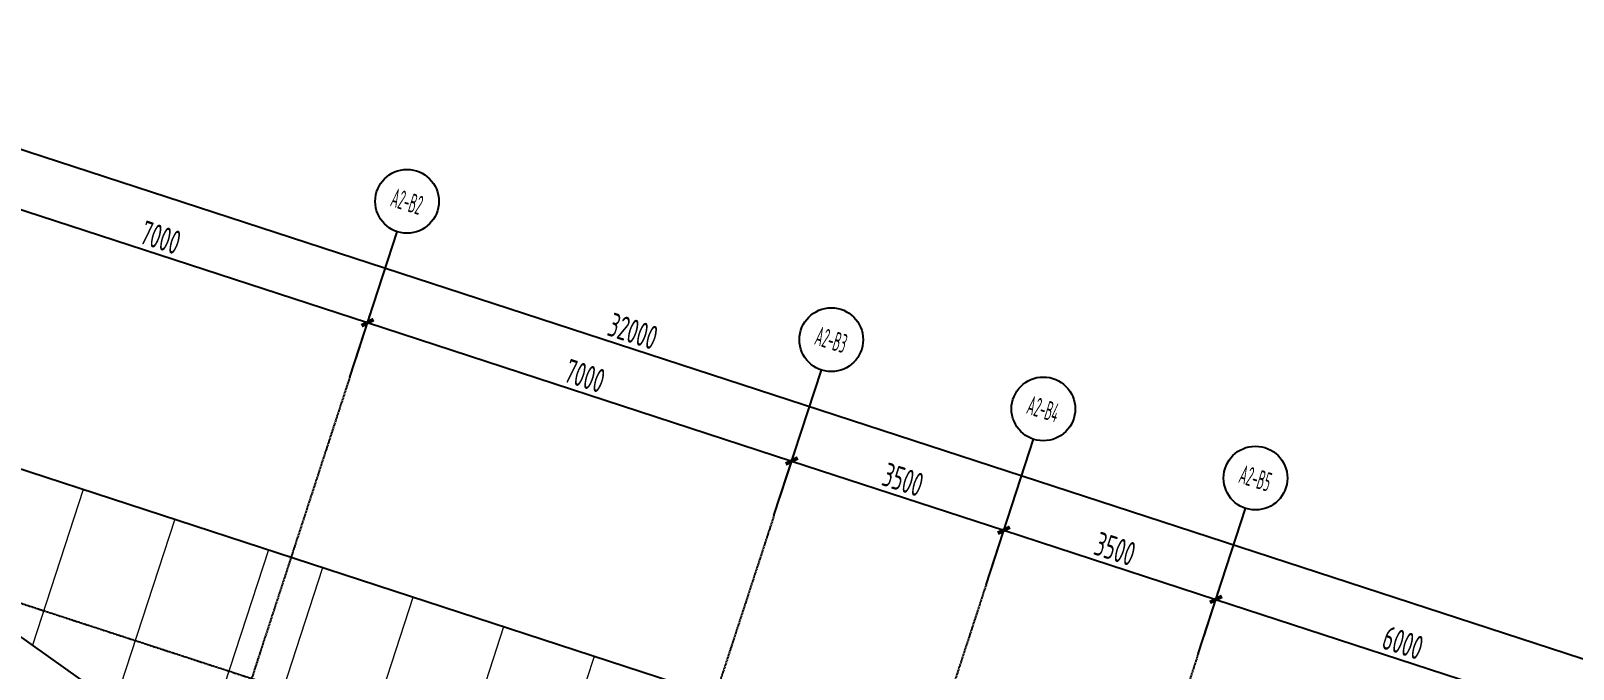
# Model space of a CAD drawing. Header units: millimetres. Extents: x 11677979 to 24947533, y -12764720 to -6308891.
# Drawn here: x 11854359 to 11878556, y -6320570 to -6310563 of the extents above; entities that cross this region are included whole.
import ezdxf
from ezdxf.enums import TextEntityAlignment as Align

# ---------------------------------------------------------------- set-up
doc = ezdxf.new("R2010")
doc.units = ezdxf.units.MM
doc.header["$LTSCALE"] = 10
doc.linetypes.add('A2-RG-AXIS$0$CENTER', pattern=[2, 1.25, -0.25, 0.25, -0.25])
doc.linetypes.add('A2-RG-AXIS$0$DOTE', pattern=[2.4200000000000004, 2, -0.2, 0.02, -0.2])
for name, color, linetype in [('A2-RG-AXIS$0$A-AXIS', 1, 'Continuous'), ('A2-RG-AXIS$0$A-DIMS-100', 1, 'Continuous'), ('A2-RG-AXIS$0$A-GRID', 1, 'A2-RG-AXIS$0$CENTER'), ('A2-RG-AXIS$0$A-SYMB', 4, 'Continuous'), ('A2-RI-RF$0$A-ROOF-EDGE', 2, 'Continuous')]:
    doc.layers.add(name, color=color, linetype=linetype)
doc.layers.add('A2-RI-RF$0$A-DETL-LLIN', color=3, linetype='Continuous', lineweight=5)
doc.layers.add('A2-RI-RF$0$A-ROOF-PATT', color=8, linetype='Continuous', lineweight=13)
doc.styles.add('A2-RG-AXIS$0$ECADI', font='hzs.shx', dxfattribs={"width": 0.7, "bigfont": 'hztxt.shx'})
doc.styles.add('A2-RG-AXIS$0$XD2008', font='hzs.shx', dxfattribs={"width": 0.7, "bigfont": 'hztxt.shx'})
doc.dimstyles.new('A2-RG-AXIS$0$XD150$0', dxfattribs={"dimscale": 150, "dimtxt": 2.5, "dimasz": 1, "dimexe": 1, "dimexo": 2, "dimgap": 0.5, "dimtad": 1, "dimdec": 0, "dimdsep": 46, "dimtxsty": 'A2-RG-AXIS$0$XD2008', "dimblk": 'A2-RG-AXIS$0$_ArchTick', "dimcen": 2.5, "dimclrt": 4, "dimaunit": 1, "dimadec": 0, "dimazin": 0, "dimtfac": 1, "dimtdec": 0, "dimtmove": 2, "dimatfit": 3, "dimfxl": 0, "dimtolj": 1, "dimtzin": 0, "dimarcsym": 0})

# ---------------------------------------------------------------- blocks, each defined once
blk = doc.blocks.new('A2-RG-AXIS$0$_ArchTick')
at = {"color": 0, "linetype": 'ByBlock', "const_width": 0.4}
blk.add_lwpolyline([(-0.5, -0.5), (0.5, 0.5)], dxfattribs=at)
blk = doc.blocks.new('*D572')
at = {"layer": 'A2-RG-AXIS$0$A-DIMS-100', "color": 0, "lineweight": -2, "transparency": 16777216}
for p, q in [((11852799.9123944, -6313538.747369943), (11853032.34592902, -6312825.646428002)), ((11852985.86080469, -6312968.261761033), (11859641.27916631, -6315137.579347436)), ((11859455.34974658, -6315708.006693729), (11859687.76429065, -6314994.964014405))]:
    blk.add_line(p, q, dxfattribs=at)
at = {"layer": 'Defpoints', "color": 0, "transparency": 16777216}
for p in [(11852706.94214573, -6313823.978036006), (11859641.27916631, -6315137.579347436), (11859362.37949791, -6315993.237359792)]:
    blk.add_point(p, dxfattribs=at)
at = {"layer": 'A2-RG-AXIS$0$A-DIMS-100', "color": 0, "lineweight": -2, "transparency": 16777216, "xscale": 150, "yscale": 150, "zscale": 150}
for p, rotation in [((11852985.86080469, -6312968.261761033), 161.9467459168328), ((11859641.27916631, -6315137.579347436), 341.9467459168328)]:
    blk.add_blockref('A2-RG-AXIS$0$_ArchTick', p, dxfattribs=dict(at, rotation=rotation))
at = {"layer": 'A2-RG-AXIS$0$A-DIMS-100', "color": 4, "transparency": 16777216, "insert": (11856394.91895309, -6313803.343721431), "char_height": 375, "attachment_point": 5, "rotation": 341.9467459168328, "style": 'A2-RG-AXIS$0$XD2008'}
blk.add_mtext('\\A1;7000', dxfattribs=at)
blk = doc.blocks.new('*D573')
at = {"layer": 'A2-RG-AXIS$0$A-DIMS-100', "color": 0, "lineweight": -2, "transparency": 16777216}
for p, q in [((11859455.34974658, -6315708.006693729), (11859687.76429102, -6314994.964013273)), ((11859641.27916668, -6315137.579346304), (11866296.63920729, -6317306.877923114)), ((11866110.69016367, -6317877.365475068), (11866343.12433163, -6317164.262590084))]:
    blk.add_line(p, q, dxfattribs=at)
at = {"layer": 'Defpoints', "color": 0, "transparency": 16777216}
for p in [(11859362.37949791, -6315993.237359792), (11866296.63920729, -6317306.877923114), (11866017.719915, -6318162.596141131)]:
    blk.add_point(p, dxfattribs=at)
at = {"layer": 'A2-RG-AXIS$0$A-DIMS-100', "color": 0, "lineweight": -2, "transparency": 16777216, "xscale": 150, "yscale": 150, "zscale": 150}
for p, rotation in [((11859641.27916668, -6315137.579346304), 161.9467459168328), ((11866296.63920729, -6317306.877923114), 341.9467459168328)]:
    blk.add_blockref('A2-RG-AXIS$0$_ArchTick', p, dxfattribs=dict(at, rotation=rotation))
at = {"layer": 'A2-RG-AXIS$0$A-DIMS-100', "color": 4, "transparency": 16777216, "insert": (11863050.30815457, -6315972.651801905), "char_height": 375, "attachment_point": 5, "rotation": 341.9467459168328, "style": 'A2-RG-AXIS$0$XD2008'}
blk.add_mtext('\\A1;7000', dxfattribs=at)
blk = doc.blocks.new('*D574')
at = {"layer": 'A2-RG-AXIS$0$A-DIMS-100', "color": 0, "lineweight": -2, "transparency": 16777216}
for p, q in [((11866110.69016367, -6317877.365475068), (11866343.12433182, -6317164.262589509)), ((11866296.63920748, -6317306.877922539), (11869624.33716111, -6318391.533056268)), ((11869438.38258865, -6318962.03757056), (11869670.82228545, -6318248.917723237))]:
    blk.add_line(p, q, dxfattribs=at)
at = {"layer": 'Defpoints', "color": 0, "transparency": 16777216}
for p in [(11866017.719915, -6318162.596141131), (11869624.33716111, -6318391.533056268), (11869345.41233999, -6319247.268236624)]:
    blk.add_point(p, dxfattribs=at)
at = {"layer": 'A2-RG-AXIS$0$A-DIMS-100', "color": 0, "lineweight": -2, "transparency": 16777216, "xscale": 150, "yscale": 150, "zscale": 150}
for p, rotation in [((11866296.63920748, -6317306.877922539), 161.9467459168328), ((11869624.33716111, -6318391.533056268), 341.9467459168328)]:
    blk.add_blockref('A2-RG-AXIS$0$_ArchTick', p, dxfattribs=dict(at, rotation=rotation))
at = {"layer": 'A2-RG-AXIS$0$A-DIMS-100', "color": 4, "transparency": 16777216, "insert": (11868041.83715188, -6317599.6286566), "char_height": 375, "attachment_point": 5, "rotation": 341.9467459168328, "style": 'A2-RG-AXIS$0$XD2008'}
blk.add_mtext('\\A1;3500', dxfattribs=at)
blk = doc.blocks.new('*D575')
at = {"layer": 'A2-RG-AXIS$0$A-DIMS-100', "color": 0, "lineweight": -2, "transparency": 16777216}
for p, q in [((11869438.38258865, -6318962.03757056), (11869670.82228563, -6318248.917722676)), ((11869624.3371613, -6318391.533055708), (11872952.03560008, -6319476.188347572)), ((11872766.12833552, -6320046.547722286), (11872998.52072442, -6319333.573014542))]:
    blk.add_line(p, q, dxfattribs=at)
at = {"layer": 'Defpoints', "color": 0, "transparency": 16777216}
for p in [(11869345.41233999, -6319247.268236624), (11872952.03560008, -6319476.188347572), (11872673.15808685, -6320331.778388347)]:
    blk.add_point(p, dxfattribs=at)
at = {"layer": 'A2-RG-AXIS$0$A-DIMS-100', "color": 0, "lineweight": -2, "transparency": 16777216, "xscale": 150, "yscale": 150, "zscale": 150}
for p, rotation in [((11869624.3371613, -6318391.533055708), 161.9467459168328), ((11872952.03560008, -6319476.188347572), 341.9467459168328)]:
    blk.add_blockref('A2-RG-AXIS$0$_ArchTick', p, dxfattribs=dict(at, rotation=rotation))
at = {"layer": 'A2-RG-AXIS$0$A-DIMS-100', "color": 4, "transparency": 16777216, "insert": (11871369.53534828, -6318684.283868836), "char_height": 375, "attachment_point": 5, "rotation": 341.9467459168328, "style": 'A2-RG-AXIS$0$XD2008'}
blk.add_mtext('\\A1;3500', dxfattribs=at)
blk = doc.blocks.new('*D576')
at = {"layer": 'A2-RG-AXIS$0$A-DIMS-100', "color": 0, "lineweight": -2, "transparency": 16777216}
for p, q in [((11872766.12833552, -6320046.547722286), (11872998.52072474, -6319333.573013563)), ((11872952.03560041, -6319476.188346595), (11878656.96201288, -6321335.695371289)), ((11878471.06424392, -6321906.025613714), (11878703.44713721, -6321193.080038258))]:
    blk.add_line(p, q, dxfattribs=at)
at = {"layer": 'Defpoints', "color": 0, "transparency": 16777216}
for p in [(11872673.15808685, -6320331.778388347), (11878656.96201288, -6321335.695371289), (11878378.09399525, -6322191.256279777)]:
    blk.add_point(p, dxfattribs=at)
at = {"layer": 'A2-RG-AXIS$0$A-DIMS-100', "color": 0, "lineweight": -2, "transparency": 16777216, "xscale": 150, "yscale": 150, "zscale": 150}
for p, rotation in [((11872952.03560041, -6319476.188346595), 161.9467459168328), ((11878656.96201288, -6321335.695371289), 341.9467459168328)]:
    blk.add_blockref('A2-RG-AXIS$0$_ArchTick', p, dxfattribs=dict(at, rotation=rotation))
at = {"layer": 'A2-RG-AXIS$0$A-DIMS-100', "color": 4, "transparency": 16777216, "insert": (11875885.84777423, -6320156.365026138), "char_height": 375, "attachment_point": 5, "rotation": 341.9467459168328, "style": 'A2-RG-AXIS$0$XD2008'}
blk.add_mtext('\\A1;6000', dxfattribs=at)
blk = doc.blocks.new('*D577')
at = {"layer": 'A2-RG-AXIS$0$A-DIMS-100', "color": 0, "lineweight": -2, "transparency": 16777216}
for p, q in [((11848046.0837819, -6311989.248383477), (11848557.41213836, -6310420.477108918)), ((11848510.92774232, -6310563.092679332), (11878935.90674775, -6320479.869434802)), ((11878471.06278733, -6321906.025138948), (11878982.39114379, -6320337.253864387))]:
    blk.add_line(p, q, dxfattribs=at)
at = {"layer": 'Defpoints', "color": 0, "transparency": 16777216}
for p in [(11847953.11498981, -6312274.479524307), (11878935.90674775, -6320479.869434802), (11878378.09399525, -6322191.256279776)]:
    blk.add_point(p, dxfattribs=at)
at = {"layer": 'A2-RG-AXIS$0$A-DIMS-100', "color": 0, "lineweight": -2, "transparency": 16777216, "xscale": 150, "yscale": 150, "zscale": 150}
for p, rotation in [((11848510.92774232, -6310563.092679332), 161.9470385083665), ((11878935.90674775, -6320479.869434802), 341.9470385083665)]:
    blk.add_blockref('A2-RG-AXIS$0$_ArchTick', p, dxfattribs=dict(at, rotation=rotation))
at = {"layer": 'A2-RG-AXIS$0$A-DIMS-100', "color": 4, "transparency": 16777216, "insert": (11863804.76493811, -6315271.903808841), "char_height": 375, "attachment_point": 5, "rotation": 341.94703850836646, "style": 'A2-RG-AXIS$0$XD2008'}
blk.add_mtext('\\A1;32000', dxfattribs=at)
blk = doc.blocks.new('A2-RG-AXIS$0$ECADI-TAG-GRID')
at = {"color": 13}
blk.add_circle((0, 0), 5, dxfattribs=at)
at = {"style": 'A2-RG-AXIS$0$ECADI', "width": 0.7}
blk.add_attdef('GRID', text='', height=5, dxfattribs=at).set_placement((0, 0), align=Align.MIDDLE)
blk = doc.blocks.new('A2-RG-AXIS')
at = {"layer": 'A2-RG-AXIS$0$A-AXIS'}
for p, q in [((11859362.34163295, -6315993.28946909), (11860106.12261237, -6313711.385878166)), ((11866017.719915, -6318162.596141131), (11866761.5126057, -6315880.656620232)), ((11869345.41233998, -6319247.268236623), (11870089.21609832, -6316965.294760454)), ((11872673.10744573, -6320331.933754197), (11873416.92007611, -6318049.933058809))]:
    blk.add_line(p, q, dxfattribs=at)
at = {"layer": 'A2-RG-AXIS$0$A-GRID', "linetype": 'A2-RG-AXIS$0$DOTE'}
for p, q in [((11843136.50935356, -6315929.719193917), (11881097.20048383, -6328302.69914212)), ((11859362.34334436, -6315993.225575831), (11846201.50084643, -6356370.424100057)), ((11866017.6372556, -6318162.465000715), (11852856.99373725, -6358539.728125659)), ((11869345.46151255, -6319247.142503096), (11856184.81803177, -6359624.405512745)), ((11872673.16549019, -6320331.780801403), (11859512.52204699, -6360709.043695768))]:
    blk.add_line(p, q, dxfattribs=at)
at = {"layer": 'A2-RG-AXIS$0$A-SYMB'}
ref = blk.add_blockref('A2-RG-AXIS$0$ECADI-TAG-GRID', (11860261.04166783, -6313235.991214486), dxfattribs=dict(at, xscale=100.0000000000341, yscale=100.0000000000341, zscale=100.0000000000341, rotation=342.7200000000827))
ref.add_attrib('GRID', 'A2-B2', dxfattribs={"layer": '0', "extrusion": (0, 0, -1), "height": 300, "rotation": 17.27999999377483, "style": 'A2-RG-AXIS$0$ECADI', "text_generation_flag": 2, "width": 0.5}).set_placement((-11860261.04166783, -6313235.991214486), align=Align.MIDDLE)
ref = blk.add_blockref('A2-RG-AXIS$0$ECADI-TAG-GRID', (11866916.43166116, -6315405.261956555), dxfattribs=dict(at, xscale=100.0000000000341, yscale=100.0000000000341, zscale=100.0000000000341, rotation=342.7200000000827))
ref.add_attrib('GRID', 'A2-B3', dxfattribs={"layer": '0', "extrusion": (0, 0, -1), "height": 300, "rotation": 17.27999999377483, "style": 'A2-RG-AXIS$0$ECADI', "text_generation_flag": 2, "width": 0.5}).set_placement((-11866916.43166116, -6315405.261956555), align=Align.MIDDLE)
ref = blk.add_blockref('A2-RG-AXIS$0$ECADI-TAG-GRID', (11870244.13515378, -6316489.900096774), dxfattribs=dict(at, xscale=100.0000000000341, yscale=100.0000000000341, zscale=100.0000000000341, rotation=342.7200000000827))
ref.add_attrib('GRID', 'A2-B4', dxfattribs={"layer": '0', "extrusion": (0, 0, -1), "height": 300, "rotation": 17.27999999377483, "style": 'A2-RG-AXIS$0$ECADI', "text_generation_flag": 2, "width": 0.5}).set_placement((-11870244.13515378, -6316489.900096774), align=Align.MIDDLE)
ref = blk.add_blockref('A2-RG-AXIS$0$ECADI-TAG-GRID', (11873571.83913157, -6317574.538395129), dxfattribs=dict(at, xscale=100.0000000000341, yscale=100.0000000000341, zscale=100.0000000000341, rotation=342.7200000000827))
ref.add_attrib('GRID', 'A2-B5', dxfattribs={"layer": '0', "extrusion": (0, 0, -1), "height": 300, "rotation": 17.27999999377483, "style": 'A2-RG-AXIS$0$ECADI', "text_generation_flag": 2, "width": 0.5}).set_placement((-11873571.83913157, -6317574.538395129), align=Align.MIDDLE)
at = {"layer": 'A2-RG-AXIS$0$A-DIMS-100'}
dim = blk.add_aligned_dim(p1=(11847953.11498981, -6312274.479524307), p2=(11878378.09399525, -6322191.256279777), distance=1800.000000000843, dimstyle='A2-RG-AXIS$0$XD150$0', dxfattribs=at)
dim.commit()
dim.dimension.update_dxf_attribs({"geometry": '*D577', "text_midpoint": (11863804.76493811, -6315271.903808841)})
for base, p1, p2, picture, middle in [((11859641.27916631, -6315137.579347436), (11852706.94214573, -6313823.978036006), (11859362.37949791, -6315993.237359791), '*D572', (11856394.91895309, -6313803.343721431)), ((11866296.63920729, -6317306.877923114), (11859362.37949791, -6315993.237359791), (11866017.719915, -6318162.596141131), '*D573', (11863050.30815457, -6315972.651801905)), ((11869624.33716111, -6318391.533056268), (11866017.719915, -6318162.596141131), (11869345.41233998, -6319247.268236623), '*D574', (11868041.83715188, -6317599.6286566)), ((11872952.03560008, -6319476.188347572), (11869345.41233998, -6319247.268236623), (11872673.15808685, -6320331.778388347), '*D575', (11871369.53534828, -6318684.283868836)), ((11878656.96201288, -6321335.695371289), (11872673.15808685, -6320331.778388347), (11878378.09399525, -6322191.256279777), '*D576', (11875885.84777423, -6320156.365026138))]:
    dim = blk.add_linear_dim(base=base, p1=p1, p2=p2, angle=161.9467459168328, dimstyle='A2-RG-AXIS$0$XD150$0', dxfattribs=at)
    dim.commit()
    dim.dimension.update_dxf_attribs({"geometry": picture, "text_midpoint": middle})
blk = doc.blocks.new('A2-RI-RF')
at = {"layer": 'A2-RI-RF$0$A-ROOF-EDGE'}
for p, q in [((11845084.25151532, -6314461.012876544), (11879359.85587748, -6325632.86862675)), ((11851321.72982552, -6318025.852945874), (11876111.12932032, -6335600.095864882))]:
    blk.add_line(p, q, dxfattribs=at)
at = {"layer": 'A2-RI-RF$0$A-ROOF-PATT', "lineweight": 9}
for p, q in [((11855179.169971, -6317751.36981979), (11854382.45162133, -6320195.72674045)), ((11856616.36751588, -6318219.812724145), (11855673.91167916, -6321111.29683247)), ((11858084.72213364, -6318698.411024163), (11856993.36936008, -6322046.715611399)), ((11857759.747679, -6322590.033280201), (11858937.58400246, -6318976.394445624)), ((11859036.92202967, -6323495.475636452), (11860358.88373994, -6319439.655588364)), ((11860313.66824016, -6324400.614466209), (11861779.70702287, -6319902.761434603)), ((11861589.86617646, -6325305.364601446), (11863199.92016049, -6320365.668408913))]:
    blk.add_line(p, q, dxfattribs=at)
at = {"layer": 'A2-RI-RF$0$A-DETL-LLIN'}
blk.add_blockref('A2-RG-AXIS', (0, 0), dxfattribs=at)

msp = doc.modelspace()

# ---------------------------------------------------------------- block references
for name in ['A2-RI-RF', 'A2-RG-AXIS']:
    msp.add_blockref(name, (0, 0))

doc.saveas('drawing.dxf')
